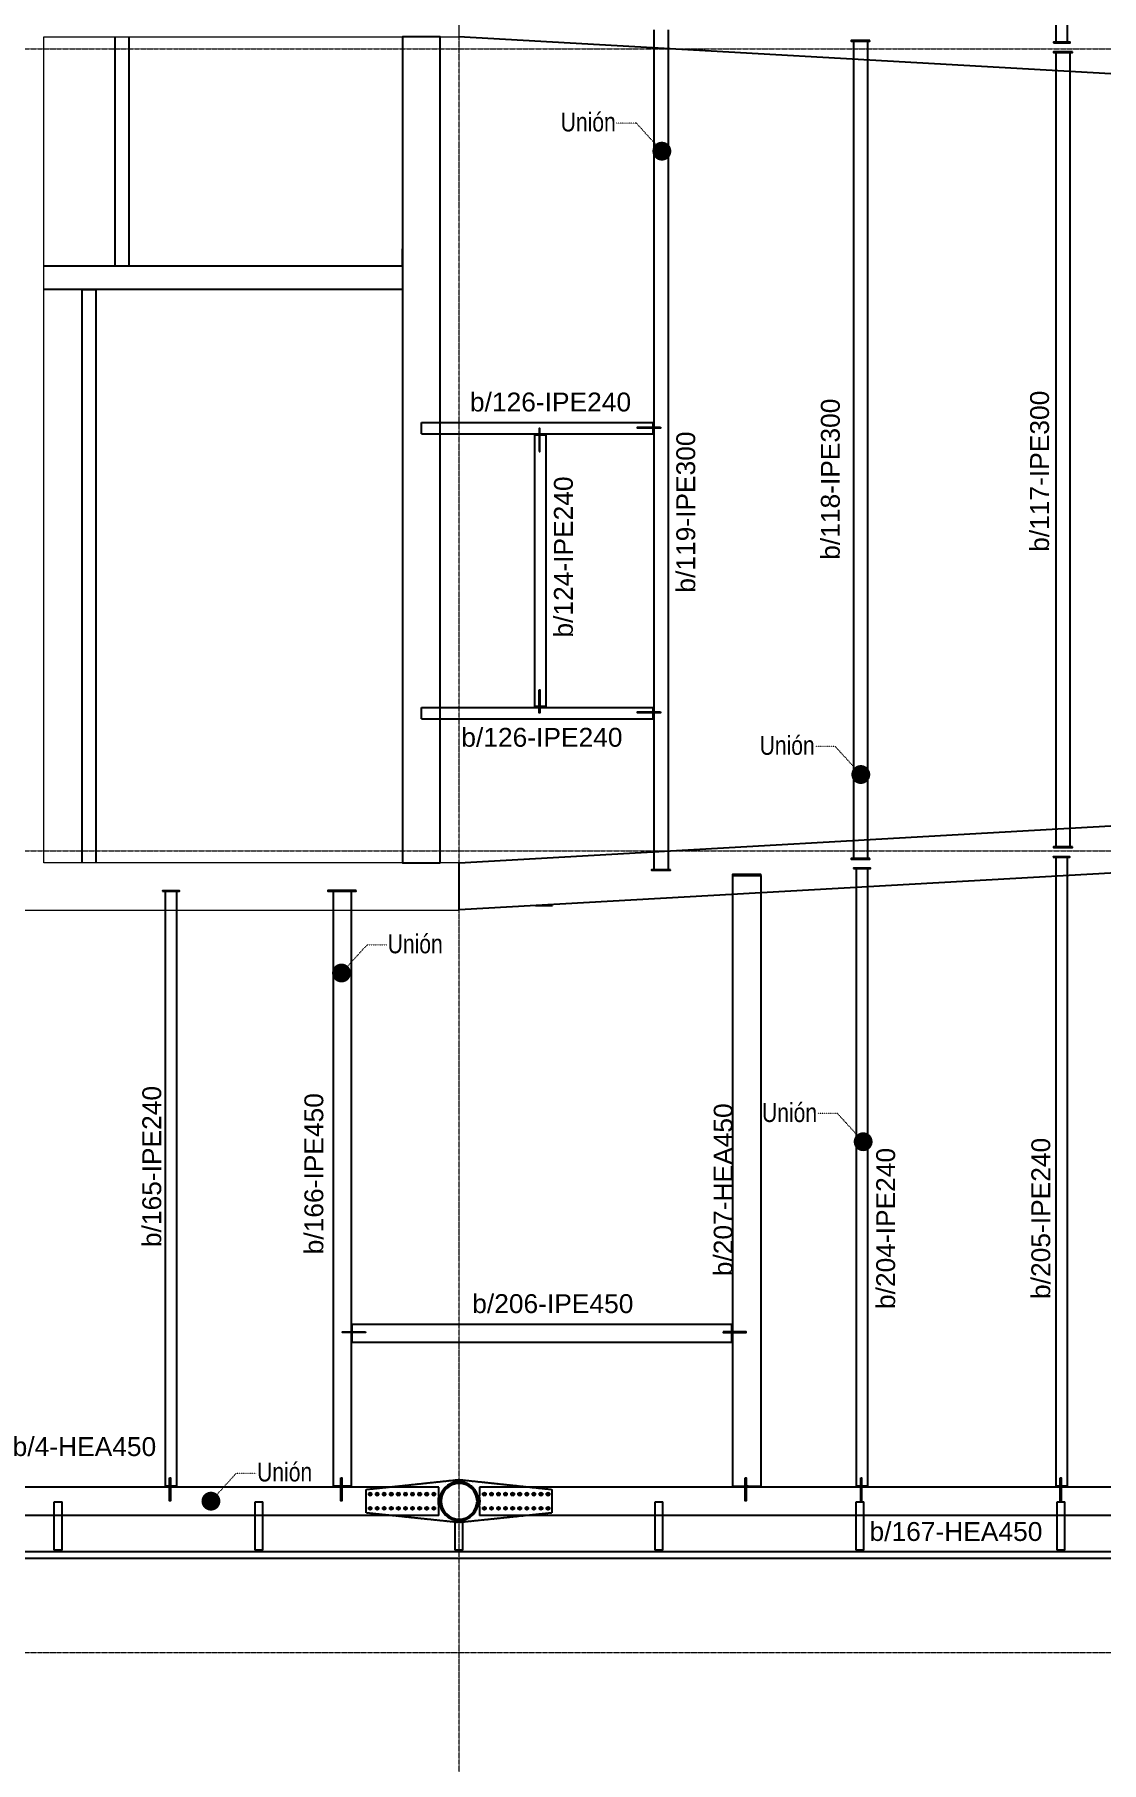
# Model space of a CAD drawing. Header units: millimetres. Extents: x -999 to 93225, y -17477 to 29086.
# Drawn here: x 25393 to 36701, y -1016 to 17303 of the extents above; entities that cross this region are included whole.
import ezdxf
from ezdxf.enums import TextEntityAlignment as Align

# ---------------------------------------------------------------- set-up
doc = ezdxf.new("R2010")
doc.units = ezdxf.units.MM
doc.header["$LTSCALE"] = 0.4
for name, pattern in [('Dot', [0.714375, 0, -0.714375]), ('DXK_LINE_DOT2', [3.9198, 1.9599, -1.9599]), ('Grid Line', [3.33375, 1.905, -0.47625, 0.47625, -0.47625])]:
    doc.linetypes.add(name, pattern=pattern)
doc.layers.get('0').update_dxf_attribs({"color": 255})
for name, color, linetype, lineweight in [('0-3', 250, 'Continuous', 5), ('E_COLUMNAS-1', 1, 'Continuous', 25), ('E_COLUMNAS-3', 1, 'Continuous', 35), ('E_EJES-1', 8, 'Grid Line', 9), ('E_TEXTO', 3, 'Continuous', 9), ('E_TEXTO-1', 3, 'Dot', 9), ('E_VIGAS-1', 254, 'Continuous', 25), ('E_VIGAS-2', 8, 'Continuous', 25), ('I-WALL-1', 2, 'Continuous', 18), ('S-COLS-HDLN-1', 52, 'Continuous', 9)]:
    doc.layers.add(name, color=color, linetype=linetype, lineweight=lineweight)
doc.layers.add('P_PLATINA', color=6, linetype='Continuous')
doc.styles.add('CX', font='ARIALUNI.ttf', dxfattribs={"width": 0.8, "height": 300})
doc.styles.add('VERDANA', font='arial.ttf')

# ---------------------------------------------------------------- blocks, each defined once
blk = doc.blocks.new('EST_SFM_VIGA-METALICA-SECCION-C - EST_SFM_VIGA-METALICA-UPN160-1509776-_10_00m_N_E_-NIVEL-3 DOC')
at = {"layer": 'E_VIGAS-1'}
for p, q in [((44.822, 0.047), (-44.831, 0.047)), ((-44.831, -0.018), (44.822, -0.018))]:
    blk.add_line(p, q, dxfattribs=at)
blk = doc.blocks.new('DCTIB_CNI_EST_MOD-1A-FAC_0001_rvt-2-_10_00m_N_E_-NIVEL-3 DOC')
at = {"layer": 'E_VIGAS-1'}
for p, q in [((-61.453, 142.261), (-61.371, 142.261)), ((-61.453, 141.749), (-61.453, 142.261)), ((-61.371, 141.749), (-61.371, 142.261)), ((-59.323, 142.261), (-59.241, 142.261)), ((-59.323, 141.749), (-59.323, 142.261)), ((-59.241, 141.749), (-59.241, 142.261)), ((-55.083, 142.261), (-55.001, 142.261)), ((-55.083, 141.749), (-55.083, 142.261)), ((-55.001, 141.749), (-55.001, 142.261)), ((-52.953, 142.261), (-52.871, 142.261)), ((-52.953, 141.749), (-52.953, 142.261)), ((-52.871, 141.749), (-52.871, 142.261)), ((-50.823, 142.261), (-50.741, 142.261)), ((-50.823, 141.749), (-50.823, 142.261)), ((-50.741, 141.749), (-50.741, 142.261)), ((-57.203, 142.06), (-57.121, 142.06)), ((-57.203, 141.749), (-57.203, 142.06)), ((-57.121, 141.749), (-57.121, 142.06)), ((-61.371, 141.749), (-61.453, 141.749)), ((-61.453, 141.748), (-61.453, 141.749)), ((-61.453, 141.749), (-61.371, 141.749)), ((-61.425, 141.748), (-61.453, 141.748)), ((-61.415, 141.743), (-61.415, 141.748)), ((-61.415, 141.729), (-61.415, 141.743)), ((-61.41, 141.748), (-61.41, 141.743)), ((-61.41, 141.743), (-61.41, 141.729)), ((-61.371, 141.748), (-61.399, 141.748)), ((-61.371, 141.749), (-61.371, 141.748)), ((-59.241, 141.749), (-59.323, 141.749)), ((-59.323, 141.748), (-59.323, 141.749)), ((-59.323, 141.749), (-59.241, 141.749)), ((-59.295, 141.748), (-59.323, 141.748)), ((-59.285, 141.743), (-59.285, 141.748)), ((-59.285, 141.729), (-59.285, 141.743)), ((-59.28, 141.748), (-59.28, 141.743)), ((-59.28, 141.743), (-59.28, 141.729)), ((-59.241, 141.748), (-59.269, 141.748)), ((-59.241, 141.749), (-59.241, 141.748)), ((-57.121, 141.749), (-57.203, 141.749)), ((-57.203, 141.748), (-57.203, 141.749)), ((-57.203, 141.749), (-57.121, 141.749)), ((-57.175, 141.748), (-57.203, 141.748)), ((-57.165, 141.743), (-57.165, 141.748)), ((-57.165, 141.729), (-57.165, 141.743)), ((-57.16, 141.748), (-57.16, 141.743)), ((-57.16, 141.743), (-57.16, 141.729)), ((-57.121, 141.748), (-57.149, 141.748)), ((-57.121, 141.749), (-57.121, 141.748)), ((-55.001, 141.749), (-55.083, 141.749)), ((-55.083, 141.748), (-55.083, 141.749)), ((-55.083, 141.749), (-55.001, 141.749)), ((-55.055, 141.748), (-55.083, 141.748)), ((-55.045, 141.743), (-55.045, 141.748)), ((-55.045, 141.729), (-55.045, 141.743)), ((-55.04, 141.748), (-55.04, 141.743)), ((-55.04, 141.743), (-55.04, 141.729)), ((-55.001, 141.748), (-55.029, 141.748)), ((-55.001, 141.749), (-55.001, 141.748)), ((-52.871, 141.749), (-52.953, 141.749)), ((-52.953, 141.748), (-52.953, 141.749)), ((-52.953, 141.749), (-52.871, 141.749)), ((-52.925, 141.748), (-52.953, 141.748)), ((-52.915, 141.743), (-52.915, 141.748)), ((-52.915, 141.729), (-52.915, 141.743)), ((-52.91, 141.748), (-52.91, 141.743)), ((-52.91, 141.743), (-52.91, 141.729)), ((-52.871, 141.748), (-52.899, 141.748)), ((-52.871, 141.749), (-52.871, 141.748)), ((-50.741, 141.749), (-50.823, 141.749)), ((-50.823, 141.748), (-50.823, 141.749)), ((-50.823, 141.749), (-50.741, 141.749)), ((-50.795, 141.748), (-50.823, 141.748)), ((-50.785, 141.743), (-50.785, 141.748)), ((-50.785, 141.729), (-50.785, 141.743)), ((-50.78, 141.748), (-50.78, 141.743)), ((-50.78, 141.743), (-50.78, 141.729)), ((-50.741, 141.748), (-50.769, 141.748)), ((-50.741, 141.749), (-50.741, 141.748))]:
    blk.add_line(p, q, dxfattribs=at)
for points, knots in [([(-61.425, 141.748), (-61.424, 141.748), (-61.423, 141.748), (-61.42, 141.748), (-61.418, 141.747), (-61.416, 141.747), (-61.415, 141.745), (-61.415, 141.744), (-61.415, 141.743)], [0, 0, 0, 0, 0.142857, 0.285714, 0.428571, 0.571429, 0.785714, 1, 1, 1, 1]), ([(-61.415, 141.743), (-61.415, 141.744), (-61.415, 141.746), (-61.417, 141.747), (-61.418, 141.747), (-61.42, 141.748), (-61.421, 141.748), (-61.422, 141.748), (-61.424, 141.748), (-61.425, 141.748)], [0, 0, 0, 0, 0.285714, 0.428571, 0.571429, 0.678571, 0.732143, 0.785714, 1, 1, 1, 1]), ([(-61.399, 141.748), (-61.4, 141.748), (-61.401, 141.748), (-61.404, 141.748), (-61.406, 141.747), (-61.408, 141.747), (-61.409, 141.745), (-61.41, 141.744), (-61.41, 141.743)], [0, 0, 0, 0, 0.142857, 0.285714, 0.428571, 0.571429, 0.785714, 1, 1, 1, 1]), ([(-61.41, 141.743), (-61.41, 141.744), (-61.409, 141.746), (-61.408, 141.747), (-61.406, 141.747), (-61.405, 141.748), (-61.404, 141.748), (-61.402, 141.748), (-61.4, 141.748), (-61.399, 141.748)], [0, 0, 0, 0, 0.285714, 0.428571, 0.571429, 0.678571, 0.732143, 0.785714, 1, 1, 1, 1]), ([(-59.295, 141.748), (-59.294, 141.748), (-59.293, 141.748), (-59.29, 141.748), (-59.288, 141.747), (-59.286, 141.747), (-59.285, 141.745), (-59.285, 141.744), (-59.285, 141.743)], [0, 0, 0, 0, 0.142857, 0.285714, 0.428571, 0.571429, 0.785714, 1, 1, 1, 1]), ([(-59.285, 141.743), (-59.285, 141.744), (-59.285, 141.746), (-59.287, 141.747), (-59.288, 141.747), (-59.29, 141.748), (-59.291, 141.748), (-59.292, 141.748), (-59.294, 141.748), (-59.295, 141.748)], [0, 0, 0, 0, 0.285714, 0.428571, 0.571429, 0.678571, 0.732143, 0.785714, 1, 1, 1, 1]), ([(-59.269, 141.748), (-59.27, 141.748), (-59.271, 141.748), (-59.274, 141.748), (-59.276, 141.747), (-59.278, 141.747), (-59.279, 141.745), (-59.28, 141.744), (-59.28, 141.743)], [0, 0, 0, 0, 0.142857, 0.285714, 0.428571, 0.571429, 0.785714, 1, 1, 1, 1]), ([(-59.28, 141.743), (-59.28, 141.744), (-59.279, 141.746), (-59.278, 141.747), (-59.276, 141.747), (-59.275, 141.748), (-59.274, 141.748), (-59.272, 141.748), (-59.27, 141.748), (-59.269, 141.748)], [0, 0, 0, 0, 0.285714, 0.428571, 0.571429, 0.678571, 0.732143, 0.785714, 1, 1, 1, 1]), ([(-57.175, 141.748), (-57.174, 141.748), (-57.173, 141.748), (-57.17, 141.748), (-57.168, 141.747), (-57.166, 141.747), (-57.165, 141.745), (-57.165, 141.744), (-57.165, 141.743)], [0, 0, 0, 0, 0.142857, 0.285714, 0.428571, 0.571429, 0.785714, 1, 1, 1, 1]), ([(-57.165, 141.743), (-57.165, 141.744), (-57.165, 141.746), (-57.167, 141.747), (-57.168, 141.747), (-57.17, 141.748), (-57.171, 141.748), (-57.172, 141.748), (-57.174, 141.748), (-57.175, 141.748)], [0, 0, 0, 0, 0.285714, 0.428571, 0.571429, 0.678571, 0.732143, 0.785714, 1, 1, 1, 1]), ([(-57.149, 141.748), (-57.15, 141.748), (-57.151, 141.748), (-57.154, 141.748), (-57.156, 141.747), (-57.158, 141.747), (-57.159, 141.745), (-57.16, 141.744), (-57.16, 141.743)], [0, 0, 0, 0, 0.142857, 0.285714, 0.428571, 0.571429, 0.785714, 1, 1, 1, 1]), ([(-57.16, 141.743), (-57.16, 141.744), (-57.159, 141.746), (-57.158, 141.747), (-57.156, 141.747), (-57.155, 141.748), (-57.154, 141.748), (-57.152, 141.748), (-57.15, 141.748), (-57.149, 141.748)], [0, 0, 0, 0, 0.285714, 0.428571, 0.571429, 0.678571, 0.732143, 0.785714, 1, 1, 1, 1]), ([(-55.055, 141.748), (-55.054, 141.748), (-55.053, 141.748), (-55.05, 141.748), (-55.048, 141.747), (-55.046, 141.747), (-55.045, 141.745), (-55.045, 141.744), (-55.045, 141.743)], [0, 0, 0, 0, 0.142857, 0.285714, 0.428571, 0.571429, 0.785714, 1, 1, 1, 1]), ([(-55.045, 141.743), (-55.045, 141.744), (-55.045, 141.746), (-55.047, 141.747), (-55.048, 141.747), (-55.05, 141.748), (-55.051, 141.748), (-55.052, 141.748), (-55.054, 141.748), (-55.055, 141.748)], [0, 0, 0, 0, 0.285714, 0.428571, 0.571429, 0.678571, 0.732143, 0.785714, 1, 1, 1, 1]), ([(-55.029, 141.748), (-55.03, 141.748), (-55.031, 141.748), (-55.034, 141.748), (-55.036, 141.747), (-55.038, 141.747), (-55.039, 141.745), (-55.04, 141.744), (-55.04, 141.743)], [0, 0, 0, 0, 0.142857, 0.285714, 0.428571, 0.571429, 0.785714, 1, 1, 1, 1]), ([(-55.04, 141.743), (-55.04, 141.744), (-55.039, 141.746), (-55.038, 141.747), (-55.036, 141.747), (-55.035, 141.748), (-55.034, 141.748), (-55.032, 141.748), (-55.03, 141.748), (-55.029, 141.748)], [0, 0, 0, 0, 0.285714, 0.428571, 0.571429, 0.678571, 0.732143, 0.785714, 1, 1, 1, 1]), ([(-52.925, 141.748), (-52.924, 141.748), (-52.923, 141.748), (-52.92, 141.748), (-52.918, 141.747), (-52.916, 141.747), (-52.915, 141.745), (-52.915, 141.744), (-52.915, 141.743)], [0, 0, 0, 0, 0.142857, 0.285714, 0.428571, 0.571429, 0.785714, 1, 1, 1, 1]), ([(-52.915, 141.743), (-52.915, 141.744), (-52.915, 141.746), (-52.917, 141.747), (-52.918, 141.747), (-52.92, 141.748), (-52.921, 141.748), (-52.922, 141.748), (-52.924, 141.748), (-52.925, 141.748)], [0, 0, 0, 0, 0.285714, 0.428571, 0.571429, 0.678571, 0.732143, 0.785714, 1, 1, 1, 1]), ([(-52.899, 141.748), (-52.9, 141.748), (-52.901, 141.748), (-52.904, 141.748), (-52.906, 141.747), (-52.908, 141.747), (-52.909, 141.745), (-52.91, 141.744), (-52.91, 141.743)], [0, 0, 0, 0, 0.142857, 0.285714, 0.428571, 0.571429, 0.785714, 1, 1, 1, 1]), ([(-52.91, 141.743), (-52.91, 141.744), (-52.909, 141.746), (-52.908, 141.747), (-52.906, 141.747), (-52.905, 141.748), (-52.904, 141.748), (-52.902, 141.748), (-52.9, 141.748), (-52.899, 141.748)], [0, 0, 0, 0, 0.285714, 0.428571, 0.571429, 0.678571, 0.732143, 0.785714, 1, 1, 1, 1]), ([(-50.795, 141.748), (-50.794, 141.748), (-50.793, 141.748), (-50.79, 141.748), (-50.788, 141.747), (-50.786, 141.747), (-50.785, 141.745), (-50.785, 141.744), (-50.785, 141.743)], [0, 0, 0, 0, 0.142857, 0.285714, 0.428571, 0.571429, 0.785714, 1, 1, 1, 1]), ([(-50.785, 141.743), (-50.785, 141.744), (-50.785, 141.746), (-50.787, 141.747), (-50.788, 141.747), (-50.79, 141.748), (-50.791, 141.748), (-50.792, 141.748), (-50.794, 141.748), (-50.795, 141.748)], [0, 0, 0, 0, 0.285714, 0.428571, 0.571429, 0.678571, 0.732143, 0.785714, 1, 1, 1, 1]), ([(-50.769, 141.748), (-50.77, 141.748), (-50.771, 141.748), (-50.774, 141.748), (-50.776, 141.747), (-50.778, 141.747), (-50.779, 141.745), (-50.78, 141.744), (-50.78, 141.743)], [0, 0, 0, 0, 0.142857, 0.285714, 0.428571, 0.571429, 0.785714, 1, 1, 1, 1]), ([(-50.78, 141.743), (-50.78, 141.744), (-50.779, 141.746), (-50.778, 141.747), (-50.776, 141.747), (-50.775, 141.748), (-50.774, 141.748), (-50.772, 141.748), (-50.77, 141.748), (-50.769, 141.748)], [0, 0, 0, 0, 0.285714, 0.428571, 0.571429, 0.678571, 0.732143, 0.785714, 1, 1, 1, 1])]:
    blk.add_open_spline(points, degree=3, knots=knots, dxfattribs=at)
blk.add_blockref('EST_SFM_VIGA-METALICA-SECCION-C - EST_SFM_VIGA-METALICA-UPN160-1509776-_10_00m_N_E_-NIVEL-3 DOC', (-41.042, 141.682), dxfattribs=at)
blk = doc.blocks.new('EST_SCM_COLUMNA-METALICA-SECCION-CIRCULAR - EST_SCM_COLUMNA-TUBULAR-CIRCULAR_PTEØ_16__e_12_7mm-V41-_10_00m_N_E_-NIVEL-3 DOC')
at = {"layer": 'S-COLS-HDLN-1'}
h = blk.add_hatch(dxfattribs=at)
h.set_pattern_fill('FP_9', color=256, style=0, pattern_type=2)
h.set_pattern_definition([(45, (-142.266, -57.162), (-0.15909903, 0.15909903), [])])
h.paths.add_polyline_path([(-0.203, 0), (-0.197, -0.049), (-0.18, -0.094), (-0.15, -0.137), (-0.115, -0.167), (-0.072, -0.19), (-0.019, -0.202), (0.024, -0.202), (0.072, -0.19), (0.115, -0.167), (0.152, -0.135), (0.182, -0.089), (0.198, -0.046), (0.203, 0), (0.197, 0.049), (0.18, 0.094), (0.15, 0.137), (0.115, 0.167), (0.068, 0.191), (0.019, 0.202), (-0.024, 0.202), (-0.072, 0.19), (-0.115, 0.167), (-0.152, 0.135), (-0.182, 0.089), (-0.198, 0.042)])
h.paths.add_polyline_path([(-0.19, 0), (-0.184, 0.049), (-0.165, 0.094), (-0.143, 0.126), (-0.108, 0.157), (-0.068, 0.178), (-0.019, 0.189), (0.024, 0.189), (0.072, 0.176), (0.108, 0.157), (0.143, 0.126), (0.169, 0.089), (0.185, 0.042), (0.191, 0), (0.185, -0.046), (0.169, -0.089), (0.143, -0.126), (0.108, -0.157), (0.068, -0.178), (0.019, -0.189), (-0.024, -0.189), (-0.068, -0.178), (-0.108, -0.157), (-0.143, -0.126), (-0.169, -0.089), (-0.185, -0.046)])
at = {"layer": 'E_COLUMNAS-1'}
for radius, start, end in [(0.203, 360, 180), (0.19, 0, 180), (0.203, 180, 360), (0.19, 180, 0)]:
    blk.add_arc((0, 0), radius, start, end, dxfattribs=at)
blk = doc.blocks.new('Bolt-72574620-1870 - 1471')
at = {"color": 253, "linetype": 'Continuous'}
for p, q in [((38476, 7868), (38491, 7876)), ((38476, 7850), (38476, 7868)), ((38491, 7842), (38476, 7850)), ((38476, 7718), (38491, 7726)), ((38476, 7700), (38476, 7718)), ((38491, 7692), (38476, 7700)), ((38491, 7876), (38506, 7868)), ((38506, 7850), (38491, 7842)), ((38491, 7726), (38506, 7718)), ((38506, 7700), (38491, 7692)), ((38506, 7868), (38506, 7850)), ((38506, 7718), (38506, 7700)), ((38551, 7868), (38566, 7876)), ((38551, 7850), (38551, 7868)), ((38566, 7842), (38551, 7850)), ((38551, 7718), (38566, 7726)), ((38551, 7700), (38551, 7718)), ((38566, 7692), (38551, 7700)), ((38566, 7876), (38581, 7868)), ((38581, 7850), (38566, 7842)), ((38566, 7726), (38581, 7718)), ((38581, 7700), (38566, 7692)), ((38581, 7868), (38581, 7850)), ((38581, 7718), (38581, 7700)), ((38626, 7868), (38641, 7876)), ((38626, 7850), (38626, 7868)), ((38641, 7842), (38626, 7850)), ((38626, 7718), (38641, 7726)), ((38626, 7700), (38626, 7718)), ((38641, 7692), (38626, 7700)), ((38641, 7876), (38656, 7868)), ((38656, 7850), (38641, 7842)), ((38641, 7726), (38656, 7718)), ((38656, 7700), (38641, 7692)), ((38656, 7868), (38656, 7850)), ((38656, 7718), (38656, 7700)), ((38701, 7868), (38716, 7876)), ((38701, 7850), (38701, 7868)), ((38716, 7842), (38701, 7850)), ((38701, 7718), (38716, 7726)), ((38701, 7700), (38701, 7718)), ((38716, 7692), (38701, 7700)), ((38716, 7876), (38731, 7868)), ((38731, 7850), (38716, 7842)), ((38716, 7726), (38731, 7718)), ((38731, 7700), (38716, 7692)), ((38731, 7868), (38731, 7850)), ((38731, 7718), (38731, 7700)), ((38776, 7868), (38791, 7876)), ((38776, 7850), (38776, 7868)), ((38791, 7842), (38776, 7850)), ((38776, 7718), (38791, 7726)), ((38776, 7700), (38776, 7718)), ((38791, 7692), (38776, 7700)), ((38791, 7876), (38806, 7868)), ((38806, 7850), (38791, 7842)), ((38791, 7726), (38806, 7718)), ((38806, 7700), (38791, 7692)), ((38806, 7868), (38806, 7850)), ((38806, 7718), (38806, 7700)), ((38851, 7868), (38866, 7876)), ((38851, 7850), (38851, 7868)), ((38866, 7842), (38851, 7850)), ((38851, 7718), (38866, 7726)), ((38851, 7700), (38851, 7718)), ((38866, 7692), (38851, 7700)), ((38866, 7876), (38881, 7868)), ((38881, 7850), (38866, 7842)), ((38866, 7726), (38881, 7718)), ((38881, 7700), (38866, 7692)), ((38881, 7868), (38881, 7850)), ((38881, 7718), (38881, 7700)), ((38926, 7868), (38941, 7876)), ((38926, 7850), (38926, 7868)), ((38941, 7842), (38926, 7850)), ((38926, 7718), (38941, 7726)), ((38926, 7700), (38926, 7718)), ((38941, 7692), (38926, 7700)), ((38941, 7876), (38956, 7868)), ((38956, 7850), (38941, 7842)), ((38941, 7726), (38956, 7718)), ((38956, 7700), (38941, 7692)), ((38956, 7868), (38956, 7850)), ((38956, 7718), (38956, 7700)), ((39001, 7868), (39016, 7876)), ((39001, 7850), (39001, 7868)), ((39016, 7842), (39001, 7850)), ((39001, 7718), (39016, 7726)), ((39001, 7700), (39001, 7718)), ((39016, 7692), (39001, 7700)), ((39016, 7876), (39031, 7868)), ((39031, 7850), (39016, 7842)), ((39016, 7726), (39031, 7718)), ((39031, 7700), (39016, 7692)), ((39031, 7868), (39031, 7850)), ((39031, 7718), (39031, 7700)), ((39076, 7868), (39091, 7876)), ((39076, 7850), (39076, 7868)), ((39091, 7842), (39076, 7850)), ((39076, 7718), (39091, 7726)), ((39076, 7700), (39076, 7718)), ((39091, 7692), (39076, 7700)), ((39091, 7876), (39106, 7868)), ((39106, 7850), (39091, 7842)), ((39091, 7726), (39106, 7718)), ((39106, 7700), (39091, 7692)), ((39106, 7868), (39106, 7850)), ((39106, 7718), (39106, 7700)), ((39151, 7868), (39166, 7876)), ((39151, 7850), (39151, 7868)), ((39166, 7842), (39151, 7850)), ((39151, 7718), (39166, 7726)), ((39151, 7700), (39151, 7718)), ((39166, 7692), (39151, 7700)), ((39166, 7876), (39181, 7868)), ((39181, 7850), (39166, 7842)), ((39166, 7726), (39181, 7718)), ((39181, 7700), (39166, 7692)), ((39181, 7868), (39181, 7850)), ((39181, 7718), (39181, 7700))]:
    blk.add_line(p, q, dxfattribs=at)
for centre, radius, start, end in [((38491, 7859), 11.5, 18, 198), ((38491, 7859), 11.5, 198, 18), ((38491, 7709), 11.5, 18, 198), ((38491, 7709), 11.5, 198, 18), ((38491, 7859), 10, 90, 270), ((38491, 7709), 10, 90, 270), ((38491, 7859), 10, 270, 90), ((38491, 7709), 10, 270, 90), ((38566, 7859), 11.5, 18, 198), ((38566, 7859), 11.5, 198, 18), ((38566, 7709), 11.5, 18, 198), ((38566, 7709), 11.5, 198, 18), ((38566, 7859), 10, 90, 270), ((38566, 7709), 10, 90, 270), ((38566, 7859), 10, 270, 90), ((38566, 7709), 10, 270, 90), ((38641, 7859), 11.5, 18, 198), ((38641, 7859), 11.5, 198, 18), ((38641, 7709), 11.5, 18, 198), ((38641, 7709), 11.5, 198, 18), ((38641, 7859), 10, 90, 270), ((38641, 7709), 10, 90, 270), ((38641, 7859), 10, 270, 90), ((38641, 7709), 10, 270, 90), ((38716, 7859), 11.5, 18, 198), ((38716, 7859), 11.5, 198, 18), ((38716, 7709), 11.5, 18, 198), ((38716, 7709), 11.5, 198, 18), ((38716, 7859), 10, 90, 270), ((38716, 7709), 10, 90, 270), ((38716, 7859), 10, 270, 90), ((38716, 7709), 10, 270, 90), ((38791, 7859), 11.5, 18, 198), ((38791, 7859), 11.5, 198, 18), ((38791, 7709), 11.5, 18, 198), ((38791, 7709), 11.5, 198, 18), ((38791, 7859), 10, 90, 270), ((38791, 7709), 10, 90, 270), ((38791, 7859), 10, 270, 90), ((38791, 7709), 10, 270, 90), ((38866, 7859), 11.5, 18, 198), ((38866, 7859), 11.5, 198, 18), ((38866, 7709), 11.5, 18, 198), ((38866, 7709), 11.5, 198, 18), ((38866, 7859), 10, 90, 270), ((38866, 7709), 10, 90, 270), ((38866, 7859), 10, 270, 90), ((38866, 7709), 10, 270, 90), ((38941, 7859), 11.5, 18, 198), ((38941, 7859), 11.5, 198, 18), ((38941, 7709), 11.5, 18, 198), ((38941, 7709), 11.5, 198, 18), ((38941, 7859), 10, 90, 270), ((38941, 7709), 10, 90, 270), ((38941, 7859), 10, 270, 90), ((38941, 7709), 10, 270, 90), ((39016, 7859), 11.5, 18, 198), ((39016, 7859), 11.5, 198, 18), ((39016, 7709), 11.5, 18, 198), ((39016, 7709), 11.5, 198, 18), ((39016, 7859), 10, 90, 270), ((39016, 7709), 10, 90, 270), ((39016, 7859), 10, 270, 90), ((39016, 7709), 10, 270, 90), ((39091, 7859), 11.5, 18, 198), ((39091, 7859), 11.5, 198, 18), ((39091, 7709), 11.5, 18, 198), ((39091, 7709), 11.5, 198, 18), ((39091, 7859), 10, 90, 270), ((39091, 7709), 10, 90, 270), ((39091, 7859), 10, 270, 90), ((39091, 7709), 10, 270, 90), ((39166, 7859), 11.5, 18, 198), ((39166, 7859), 11.5, 198, 18), ((39166, 7709), 11.5, 18, 198), ((39166, 7709), 11.5, 198, 18), ((39166, 7859), 10, 90, 270), ((39166, 7709), 10, 90, 270), ((39166, 7859), 10, 270, 90), ((39166, 7709), 10, 270, 90)]:
    blk.add_arc(centre, radius, start, end, dxfattribs=at)
blk = doc.blocks.new('Part-72574620-1864 - 1471')
at = {"color": 7, "linetype": 'DXK_LINE_DOT2'}
for p, q in [((37240, 7909), (38223, 8013)), ((37240, 7659), (37240, 7909)), ((38223, 8013), (39206, 7909)), ((39206, 7909), (39206, 7659)), ((38223, 7557), (37240, 7659)), ((39206, 7659), (38223, 7557))]:
    blk.add_line(p, q, dxfattribs=at)
for start, end in [(80, 260), (260, 80)]:
    blk.add_arc((38223, 7785), 206, start, end, dxfattribs=at)
blk = doc.blocks.new('Part-72574620-1865 - 1471')
at = {"color": 253, "linetype": 'Continuous'}
for p, q in [((37240, 7909), (38223, 8013)), ((37240, 7659), (37240, 7909)), ((38223, 8013), (39206, 7909)), ((39206, 7909), (39206, 7659)), ((38223, 7557), (37240, 7659)), ((39206, 7659), (38223, 7557))]:
    blk.add_line(p, q, dxfattribs=at)
at = {"color": 2, "linetype": 'Continuous'}
for start, end in [(80, 260), (260, 80)]:
    blk.add_arc((38223, 7785), 206, start, end, dxfattribs=at)
blk = doc.blocks.new('Bolt-72574620-1871 - 1471')
at = {"color": 253, "linetype": 'Continuous'}
for p, q in [((37265, 7867), (37280, 7876)), ((37265, 7850), (37265, 7867)), ((37280, 7841), (37265, 7850)), ((37265, 7717), (37280, 7726)), ((37265, 7700), (37265, 7717)), ((37280, 7691), (37265, 7700)), ((37280, 7876), (37295, 7867)), ((37295, 7850), (37280, 7841)), ((37280, 7726), (37295, 7717)), ((37295, 7700), (37280, 7691)), ((37295, 7867), (37295, 7850)), ((37295, 7717), (37295, 7700)), ((37340, 7867), (37355, 7876)), ((37340, 7850), (37340, 7867)), ((37355, 7841), (37340, 7850)), ((37340, 7717), (37355, 7726)), ((37340, 7700), (37340, 7717)), ((37355, 7691), (37340, 7700)), ((37355, 7876), (37370, 7867)), ((37370, 7850), (37355, 7841)), ((37355, 7726), (37370, 7717)), ((37370, 7700), (37355, 7691)), ((37370, 7867), (37370, 7850)), ((37370, 7717), (37370, 7700)), ((37415, 7867), (37430, 7876)), ((37415, 7850), (37415, 7867)), ((37430, 7841), (37415, 7850)), ((37415, 7717), (37430, 7726)), ((37415, 7700), (37415, 7717)), ((37430, 7691), (37415, 7700)), ((37430, 7876), (37445, 7867)), ((37445, 7850), (37430, 7841)), ((37430, 7726), (37445, 7717)), ((37445, 7700), (37430, 7691)), ((37445, 7867), (37445, 7850)), ((37445, 7717), (37445, 7700)), ((37490, 7867), (37505, 7876)), ((37490, 7850), (37490, 7867)), ((37505, 7841), (37490, 7850)), ((37490, 7717), (37505, 7726)), ((37490, 7700), (37490, 7717)), ((37505, 7691), (37490, 7700)), ((37505, 7876), (37520, 7867)), ((37520, 7850), (37505, 7841)), ((37505, 7726), (37520, 7717)), ((37520, 7700), (37505, 7691)), ((37520, 7867), (37520, 7850)), ((37520, 7717), (37520, 7700)), ((37565, 7867), (37580, 7876)), ((37565, 7850), (37565, 7867)), ((37580, 7841), (37565, 7850)), ((37565, 7717), (37580, 7726)), ((37565, 7700), (37565, 7717)), ((37580, 7691), (37565, 7700)), ((37580, 7876), (37595, 7867)), ((37595, 7850), (37580, 7841)), ((37580, 7726), (37595, 7717)), ((37595, 7700), (37580, 7691)), ((37595, 7867), (37595, 7850)), ((37595, 7717), (37595, 7700)), ((37640, 7867), (37655, 7876)), ((37640, 7850), (37640, 7867)), ((37655, 7841), (37640, 7850)), ((37640, 7717), (37655, 7726)), ((37640, 7700), (37640, 7717)), ((37655, 7691), (37640, 7700)), ((37655, 7876), (37670, 7867)), ((37670, 7850), (37655, 7841)), ((37655, 7726), (37670, 7717)), ((37670, 7700), (37655, 7691)), ((37670, 7867), (37670, 7850)), ((37670, 7717), (37670, 7700)), ((37715, 7867), (37730, 7876)), ((37715, 7850), (37715, 7867)), ((37730, 7841), (37715, 7850)), ((37715, 7717), (37730, 7726)), ((37715, 7700), (37715, 7717)), ((37730, 7691), (37715, 7700)), ((37730, 7876), (37745, 7867)), ((37745, 7850), (37730, 7841)), ((37730, 7726), (37745, 7717)), ((37745, 7700), (37730, 7691)), ((37745, 7867), (37745, 7850)), ((37745, 7717), (37745, 7700)), ((37790, 7867), (37805, 7876)), ((37790, 7850), (37790, 7867)), ((37805, 7841), (37790, 7850)), ((37790, 7717), (37805, 7726)), ((37790, 7700), (37790, 7717)), ((37805, 7691), (37790, 7700)), ((37805, 7876), (37820, 7867)), ((37820, 7850), (37805, 7841)), ((37805, 7726), (37820, 7717)), ((37820, 7700), (37805, 7691)), ((37820, 7867), (37820, 7850)), ((37820, 7717), (37820, 7700)), ((37865, 7867), (37880, 7876)), ((37865, 7850), (37865, 7867)), ((37880, 7841), (37865, 7850)), ((37865, 7717), (37880, 7726)), ((37865, 7700), (37865, 7717)), ((37880, 7691), (37865, 7700)), ((37880, 7876), (37895, 7867)), ((37895, 7850), (37880, 7841)), ((37880, 7726), (37895, 7717)), ((37895, 7700), (37880, 7691)), ((37895, 7867), (37895, 7850)), ((37895, 7717), (37895, 7700)), ((37940, 7867), (37955, 7876)), ((37940, 7850), (37940, 7867)), ((37955, 7841), (37940, 7850)), ((37940, 7717), (37955, 7726)), ((37940, 7700), (37940, 7717)), ((37955, 7691), (37940, 7700)), ((37955, 7876), (37970, 7868)), ((37970, 7850), (37955, 7841)), ((37955, 7726), (37970, 7718)), ((37970, 7700), (37955, 7691)), ((37970, 7868), (37970, 7850)), ((37970, 7718), (37970, 7700))]:
    blk.add_line(p, q, dxfattribs=at)
for centre, radius, start, end in [((37280, 7859), 11.5, 18.0041, 198.0041), ((37280, 7859), 11.5, 198.0041, 18.0041), ((37280, 7709), 11.5, 18.0041, 198.0041), ((37280, 7709), 11.5, 198.0041, 18.0041), ((37280, 7859), 10, 90.0041, 270.0041), ((37280, 7709), 10, 90.0041, 270.0041), ((37280, 7859), 10, 270.0041, 90.0041), ((37280, 7709), 10, 270.0041, 90.0041), ((37355, 7859), 11.5, 18.0041, 198.0041), ((37355, 7859), 11.5, 198.0041, 18.0041), ((37355, 7709), 11.5, 18.0041, 198.0041), ((37355, 7709), 11.5, 198.0041, 18.0041), ((37355, 7859), 10, 90.0041, 270.0041), ((37355, 7709), 10, 90.0041, 270.0041), ((37355, 7859), 10, 270.0041, 90.0041), ((37355, 7709), 10, 270.0041, 90.0041), ((37430, 7859), 11.5, 18.0041, 198.0041), ((37430, 7859), 11.5, 198.0041, 18.0041), ((37430, 7709), 11.5, 18.0041, 198.0041), ((37430, 7709), 11.5, 198.0041, 18.0041), ((37430, 7859), 10, 90.0041, 270.0041), ((37430, 7709), 10, 90.0041, 270.0041), ((37430, 7859), 10, 270.0041, 90.0041), ((37430, 7709), 10, 270.0041, 90.0041), ((37505, 7859), 11.5, 18.0041, 198.0041), ((37505, 7859), 11.5, 198.0041, 18.0041), ((37505, 7709), 11.5, 18.0041, 198.0041), ((37505, 7709), 11.5, 198.0041, 18.0041), ((37505, 7859), 10, 90.0041, 270.0041), ((37505, 7709), 10, 90.0041, 270.0041), ((37505, 7859), 10, 270.0041, 90.0041), ((37505, 7709), 10, 270.0041, 90.0041), ((37580, 7859), 11.5, 18.0041, 198.0041), ((37580, 7859), 11.5, 198.0041, 18.0041), ((37580, 7709), 11.5, 18.0041, 198.0041), ((37580, 7709), 11.5, 198.0041, 18.0041), ((37580, 7859), 10, 90.0041, 270.0041), ((37580, 7709), 10, 90.0041, 270.0041), ((37580, 7859), 10, 270.0041, 90.0041), ((37580, 7709), 10, 270.0041, 90.0041), ((37655, 7859), 11.5, 18.0041, 198.0041), ((37655, 7859), 11.5, 198.0041, 18.0041), ((37655, 7709), 11.5, 18.0041, 198.0041), ((37655, 7709), 11.5, 198.0041, 18.0041), ((37655, 7859), 10, 90.0041, 270.0041), ((37655, 7709), 10, 90.0041, 270.0041), ((37655, 7859), 10, 270.0041, 90.0041), ((37655, 7709), 10, 270.0041, 90.0041), ((37730, 7859), 11.5, 18.0041, 198.0041), ((37730, 7859), 11.5, 198.0041, 18.0041), ((37730, 7709), 11.5, 18.0041, 198.0041), ((37730, 7709), 11.5, 198.0041, 18.0041), ((37730, 7859), 10, 90.0041, 270.0041), ((37730, 7709), 10, 90.0041, 270.0041), ((37730, 7859), 10, 270.0041, 90.0041), ((37730, 7709), 10, 270.0041, 90.0041), ((37805, 7859), 11.5, 18.0041, 198.0041), ((37805, 7859), 11.5, 198.0041, 18.0041), ((37805, 7709), 11.5, 18.0041, 198.0041), ((37805, 7709), 11.5, 198.0041, 18.0041), ((37805, 7859), 10, 90.0041, 270.0041), ((37805, 7709), 10, 90.0041, 270.0041), ((37805, 7859), 10, 270.0041, 90.0041), ((37805, 7709), 10, 270.0041, 90.0041), ((37880, 7859), 11.5, 18.0041, 198.0041), ((37880, 7859), 11.5, 198.0041, 18.0041), ((37880, 7709), 11.5, 18.0041, 198.0041), ((37880, 7709), 11.5, 198.0041, 18.0041), ((37880, 7859), 10, 90.0041, 270.0041), ((37880, 7709), 10, 90.0041, 270.0041), ((37880, 7859), 10, 270.0041, 90.0041), ((37880, 7709), 10, 270.0041, 90.0041), ((37955, 7859), 11.5, 18.0041, 198.0041), ((37955, 7859), 11.5, 198.0041, 18.0041), ((37955, 7709), 11.5, 18.0041, 198.0041), ((37955, 7709), 11.5, 198.0041, 18.0041), ((37955, 7859), 10, 90.0041, 270.0041), ((37955, 7709), 10, 90.0041, 270.0041), ((37955, 7859), 10, 270.0041, 90.0041), ((37955, 7709), 10, 270.0041, 90.0041)]:
    blk.add_arc(centre, radius, start, end, dxfattribs=at)

msp = doc.modelspace()

# ---------------------------------------------------------------- linework, layer by layer
at = {"layer": 'E_EJES-1'}
for p, q in [((29892.5, -2529.9), (29892.5, 28185.7)), ((-99.3, 17149.6), (92325, 17149.6)), ((-99.3, 8649.6), (92325, 8649.6)), ((-99.3, 149.6), (92325, 149.6))]:
    msp.add_line(p, q, dxfattribs=at)
at = {"layer": 'E_TEXTO-1', "color": 4}
for points in [[(32041.5, 16066.3), (31770.9, 16364.3), (31561.2, 16364.2)], [(34150.2, 9457.6), (33879.6, 9755.6), (33669.8, 9755.6)], [(28645.7, 7353.4), (28916.3, 7651.4), (29126, 7651.4)], [(34175.2, 5564.5), (33904.6, 5862.5), (33694.9, 5862.5)], [(27262, 1754), (27532.6, 2052), (27742.4, 2052)]]:
    msp.add_lwpolyline(points, dxfattribs=at)
at = {"layer": 'E_TEXTO-1', "color": 4, "const_width": 100}
for points in [[(31991.5, 16066.3, 1), (32091.5, 16066.3, 1)], [(34100.2, 9457.6, 1), (34200.2, 9457.6, 1)], [(28595.7, 7353.4, 1), (28695.7, 7353.4, 1)], [(34125.2, 5564.5, 1), (34225.2, 5564.5, 1)], [(27212, 1754, 1), (27312, 1754, 1)]]:
    msp.add_lwpolyline(points, format="xyb", close=True, dxfattribs=at)
at = {"layer": 'E_VIGAS-1', "color": 30, "true_color": 0xf26722}
msp.add_lwpolyline([(29692.7, 8519.7), (29692.7, 17279.7), (29292.7, 17279.7), (29292.7, 8519.7)], close=True, dxfattribs=at)
at = {"layer": 'E_VIGAS-2'}
for p, q in [((36217.5, 22044.6), (36217.5, 17221.1)), ((36337.5, 22044.6), (36337.5, 17221.1)), ((26242.6, 17279.7), (26242.6, 14849.7)), ((26392.6, 17279.7), (26392.6, 14849.7)), ((31957.5, 17353.6), (31957.5, 8448)), ((32107.5, 17353.6), (32107.5, 8448)), ((34072.5, 17233.5), (34222.5, 17233.5)), ((34072.5, 17233.5), (34072.5, 8567.9)), ((34222.5, 17233.5), (34222.5, 8567.9)), ((36337.5, 17221.1), (36217.5, 17221.1)), ((36217.5, 17111.8), (36367.5, 17111.8)), ((36217.5, 17111.8), (36217.5, 8689.5)), ((36367.5, 17111.8), (36367.5, 8689.5)), ((29292.7, 14849.7), (29292.7, 15029.7)), ((25492.6, 14849.7), (29292.6, 14849.8)), ((26242.6, 14849.7), (26392.6, 14849.7)), ((29292.7, 14599.8), (25492.6, 14599.7)), ((25892.5, 14599.7), (26042.5, 14599.8)), ((25892.5, 14599.7), (25892.6, 8519.7)), ((26042.5, 14599.8), (26042.6, 8519.7)), ((29493, 13068), (29493, 13188)), ((29493, 13188), (31947.5, 13188)), ((29493, 13068), (31947.5, 13068)), ((30692.6, 13058), (30812.6, 13058)), ((30692.6, 13058), (30692.6, 10178.1)), ((30812.6, 13058), (30812.6, 10178.1)), ((31947.5, 13188), (31947.5, 13068)), ((29492.9, 10048.1), (29492.9, 10168.1)), ((29492.9, 10168.1), (31947.5, 10168.1)), ((30812.6, 10178.1), (30692.6, 10178.1)), ((31947.5, 10168.1), (31947.5, 10048.1)), ((29492.9, 10048.1), (31947.5, 10048.1)), ((36367.5, 8689.5), (36217.5, 8689.5)), ((32107.5, 8448), (31957.5, 8448)), ((34222.5, 8567.9), (34072.5, 8567.9)), ((34102.5, 8460.3), (34222.5, 8460.3)), ((34102.5, 8460.3), (34102.5, 1913)), ((34222.5, 8460.3), (34222.5, 1913)), ((36217.5, 8580.1), (36337.5, 8580.1)), ((36217.5, 8580.1), (36217.5, 1913)), ((36337.5, 8580.1), (36337.5, 1913)), ((32791.5, 8386), (33091.5, 8386)), ((32791.5, 8386), (32791.5, 3445.7)), ((33091.5, 8386), (33091.5, 1913)), ((26777.5, 8219.7), (26897.5, 8219.7)), ((26777.5, 8219.7), (26777.5, 3730.6)), ((26897.5, 8219.7), (26897.5, 3615.3)), ((28557.5, 8219.7), (28747.5, 8219.7)), ((28557.5, 8219.7), (28557.5, 2020.5)), ((28747.5, 8219.7), (28747.5, 3445.7)), ((30701.5, 8067.6), (30881.5, 8067.6)), ((26777.5, 3730.6), (26777.5, 1913)), ((26897.5, 3615.3), (26897.5, 1913)), ((28757.5, 3440.7), (28757.5, 3630.7)), ((28757.5, 3630.7), (32781.9, 3630.7)), ((32781.9, 3440.7), (32781.9, 3630.7)), ((28747.5, 3445.7), (28747.5, 1913)), ((28757.5, 3440.7), (32781.5, 3440.7)), ((32791.5, 3445.7), (32791.5, 1913)), ((28557.5, 2020.5), (28557.5, 1913)), ((28679.8, 1903), (21588.4, 1903)), ((26897.5, 1913), (26777.5, 1913)), ((28747.5, 1913), (28557.5, 1913)), ((28742.2, 1903), (28679.8, 1903)), ((29676.6, 1903), (28742.2, 1903)), ((29676.6, 1843), (29676.6, 1903)), ((29676.6, 1809.6), (29676.6, 1843)), ((32976.5, 1903), (30108.4, 1903)), ((30108.4, 1903), (30108.4, 1843)), ((30108.4, 1843), (30108.4, 1809.6)), ((32791.5, 1913), (33091.5, 1913)), ((32935.7, 1915.7), (32935.7, 1923)), ((32947.2, 1915.7), (32935.7, 1915.7)), ((32947.2, 1923), (32947.2, 1915.7)), ((38222.2, 1903), (32976.5, 1903)), ((34222.5, 1913), (34102.5, 1913)), ((36337.5, 1913), (36217.5, 1913)), ((29676.6, 1603), (29676.6, 1696.4)), ((30108.4, 1696.4), (30108.4, 1603)), ((29676.6, 1603), (21588.4, 1603)), ((38222.2, 1603), (30108.4, 1603))]:
    msp.add_line(p, q, dxfattribs=at)
at = {"layer": 'E_VIGAS-2', "color": 30, "true_color": 0xf26722}
for p, q in [((43092.7, 16530), (29885.4, 17279.7)), ((29892.7, 8521.7), (43092.7, 9270.5)), ((43181.8, 8774.8), (29892.7, 8021.7)), ((29892.7, 8021.7), (29892.7, 8521.7))]:
    msp.add_line(p, q, dxfattribs=at)
at = {"layer": 'E_VIGAS-2'}
for points in [[(34247.5, 17239.5), (34047.5, 17239.5), (34047.5, 17233.5), (34247.5, 17233.5)], [(36191.1, 17215.1), (36371.1, 17215.1), (36371.1, 17221.1), (36191.1, 17221.1)], [(36392.5, 17117.8), (36192.5, 17117.8), (36192.5, 17111.8), (36392.5, 17111.8)], [(36392.5, 8689.5), (36192.5, 8689.5), (36192.5, 8683.5), (36392.5, 8683.5)], [(32132.5, 8448), (31932.5, 8448), (31932.5, 8442), (32132.5, 8442)], [(34247.5, 8567.9), (34047.5, 8567.9), (34047.5, 8561.9), (34247.5, 8561.9)], [(34072.5, 8460.3), (34252.5, 8460.3), (34252.5, 8466.3), (34072.5, 8466.3)], [(36187.5, 8580.1), (36367.5, 8580.1), (36367.5, 8586.1), (36187.5, 8586.1)], [(32791.5, 8386), (33091.5, 8386), (33091.5, 8396), (32791.5, 8396)], [(26747.5, 8219.7), (26927.5, 8219.7), (26927.5, 8225.7), (26747.5, 8225.7)], [(28802.5, 8229.7), (28502.5, 8229.7), (28502.5, 8219.7), (28802.5, 8219.7)]]:
    msp.add_lwpolyline(points, close=True, dxfattribs=at)
for start, end in [(165.30591, 194.69409), (345.30591, 14.69409)]:
    msp.add_arc((29892.5, 1753), 223.2, start, end, dxfattribs=at)
at = {"layer": 'I-WALL-1', "color": 40, "true_color": 0xf8d731}
msp.add_lwpolyline([(21392.7, 8019.7), (29892.7, 8019.7), (29892.7, 8519.7), (25492.6, 8519.7), (25492.6, 17279.7), (29892.7, 17279.7), (29892.7, 17779.7), (21392.7, 17779.7), (21392.7, 17279.7), (25092.6, 17279.7), (25092.6, 8519.7), (21392.7, 8519.7)], close=True, dxfattribs=at)
at = {"layer": 'P_PLATINA'}
for points in [[(30739.5, 12880.9), (30749.5, 12880.9), (30749.5, 13124.9), (30739.5, 13124.9)], [(32028.9, 13141.1), (32028.9, 13131.1), (31784.9, 13131.1), (31784.9, 13141.1)], [(30739.5, 10355.2), (30749.5, 10355.2), (30749.5, 10111.2), (30739.5, 10111.2)], [(32028.9, 10121.2), (32028.9, 10111.2), (31784.9, 10111.2), (31784.9, 10121.2)], [(28901.2, 3550.4), (28901.2, 3540.4), (28657.2, 3540.4), (28657.2, 3550.4)], [(32691.8, 3550.4), (32691.8, 3540.4), (32935.8, 3540.4), (32935.8, 3550.4)], [(26824.4, 2002.7), (26834.4, 2002.7), (26834.4, 1758.7), (26824.4, 1758.7)], [(28637.8, 2002.7), (28647.8, 2002.7), (28647.8, 1758.7), (28637.8, 1758.7)], [(32925.7, 2002.7), (32935.7, 2002.7), (32935.7, 1758.7), (32925.7, 1758.7)], [(34149.4, 2002.7), (34159.4, 2002.7), (34159.4, 1758.7), (34149.4, 1758.7)], [(36264.4, 2002.7), (36274.4, 2002.7), (36274.4, 1758.7), (36264.4, 1758.7)]]:
    msp.add_lwpolyline(points, close=True, dxfattribs=at)

# ---------------------------------------------------------------- block references
for name in ['Part-72574620-1864 - 1471', 'Part-72574620-1865 - 1471', 'Bolt-72574620-1871 - 1471', 'Bolt-72574620-1870 - 1471']:
    msp.add_blockref(name, (-8330.9, -6030.4))
at = {"layer": '0-3', "lineweight": 0, "xscale": 1000.000000003685, "yscale": 1000.000000003685, "zscale": 1000.000000003685}
msp.add_blockref('DCTIB_CNI_EST_MOD-1A-FAC_0001_rvt-2-_10_00m_N_E_-NIVEL-3 DOC', (87054.6, -140512.8), dxfattribs=at)
at = {"layer": 'E_COLUMNAS-3', "xscale": 1000.000000003685, "yscale": 1000.000000003685, "zscale": 1000.000000003685, "rotation": 89.9999999999999}
msp.add_blockref('EST_SCM_COLUMNA-METALICA-SECCION-CIRCULAR - EST_SCM_COLUMNA-TUBULAR-CIRCULAR_PTEØ_16__e_12_7mm-V41-_10_00m_N_E_-NIVEL-3 DOC', (29892.5, 1753), dxfattribs=at)

# ---------------------------------------------------------------- texts
at = {"layer": 'E_TEXTO', "style": 'VERDANA'}
for s, p in [('b/126-IPE240', (30861.5, 13307)), ('b/126-IPE240', (30770.3, 9752.1)), ('b/206-IPE450', (30885.8, 3748.1)), ('b/4-HEA450', (25921.2, 2232.5)), ('b/167-HEA450', (35158.9, 1332.2))]:
    msp.add_text(s, height=200, dxfattribs=at).set_placement(p, align=Align.CENTER)
for s, p in [('b/118-IPE300', (33927.2, 12588.7)), ('b/117-IPE300', (36144.8, 12672.8)), ('b/119-IPE300', (32394.9, 12240.2)), ('b/124-IPE240', (31098, 11763.8)), ('b/165-IPE240', (26735, 5301.9)), ('b/166-IPE450', (28452.8, 5225.6)), ('b/207-HEA450', (32791.5, 5055.2)), ('b/205-IPE240', (36158.1, 4752)), ('b/204-IPE240', (34513.7, 4645.2))]:
    msp.add_text(s, height=200, rotation=90, dxfattribs=at).set_placement(p, align=Align.CENTER)
at = {"layer": 'E_TEXTO-1', "color": 4, "style": 'CX', "width": 0.8}
for p in [(30969.1, 16275.5), (33077.8, 9666.8), (29135.1, 7562.6), (33102.8, 5773.7), (27751.4, 1963.2)]:
    msp.add_text('Unión', height=200, dxfattribs=at).set_placement(p)

doc.saveas('drawing.dxf')
